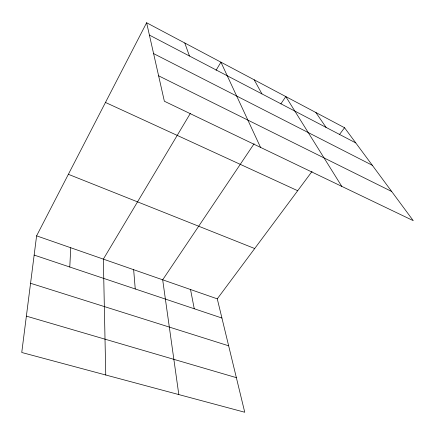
<?xml version="1.0" encoding="UTF-8"?>
<svg xmlns="http://www.w3.org/2000/svg" width="435" height="435" viewBox="0 0 435 435"><rect width="100%" height="100%" fill="white"/><g stroke="black" fill="none" stroke-linecap="round" stroke-linejoin="round"><path stroke-width="0.65" d="M69.785 267.019L70.742 247.749M146.617 22.756L164.365 101.241L413.25 220.659L344.547 127.732L146.617 22.756L36.6 235.846L21.75 352.486L244.742 412.244L217.272 298.845L312.058 171.406M190.389 113.317L103.356 259.124L105.759 374.997M216.064 70.307L220.926 62.167L260.549 147.389M254.1 143.746L162.679 279.808L178.812 394.578M280.874 103.894L285.795 96.57L341.779 186.37M339.322 134.752L344.547 127.732M26.377 316.136L236.363 377.656M30.564 283.277L228.647 345.809M34.153 255.073L221.915 318.034M36.6 235.846L217.272 298.845M68.371 174.31L254.692 248.532M105.471 102.453L297.698 190.715M158.617 75.81L391.685 191.492M153.593 53.597L372.311 165.289M149.406 35.088L355.776 142.919M315.881 112.529L326.081 127.401M254.181 79.806L261.946 93.895M184.793 43.005L189.453 56.017M190.53 289.52L194.249 308.752M133.648 269.684L135.252 288.971"/></g></svg>
